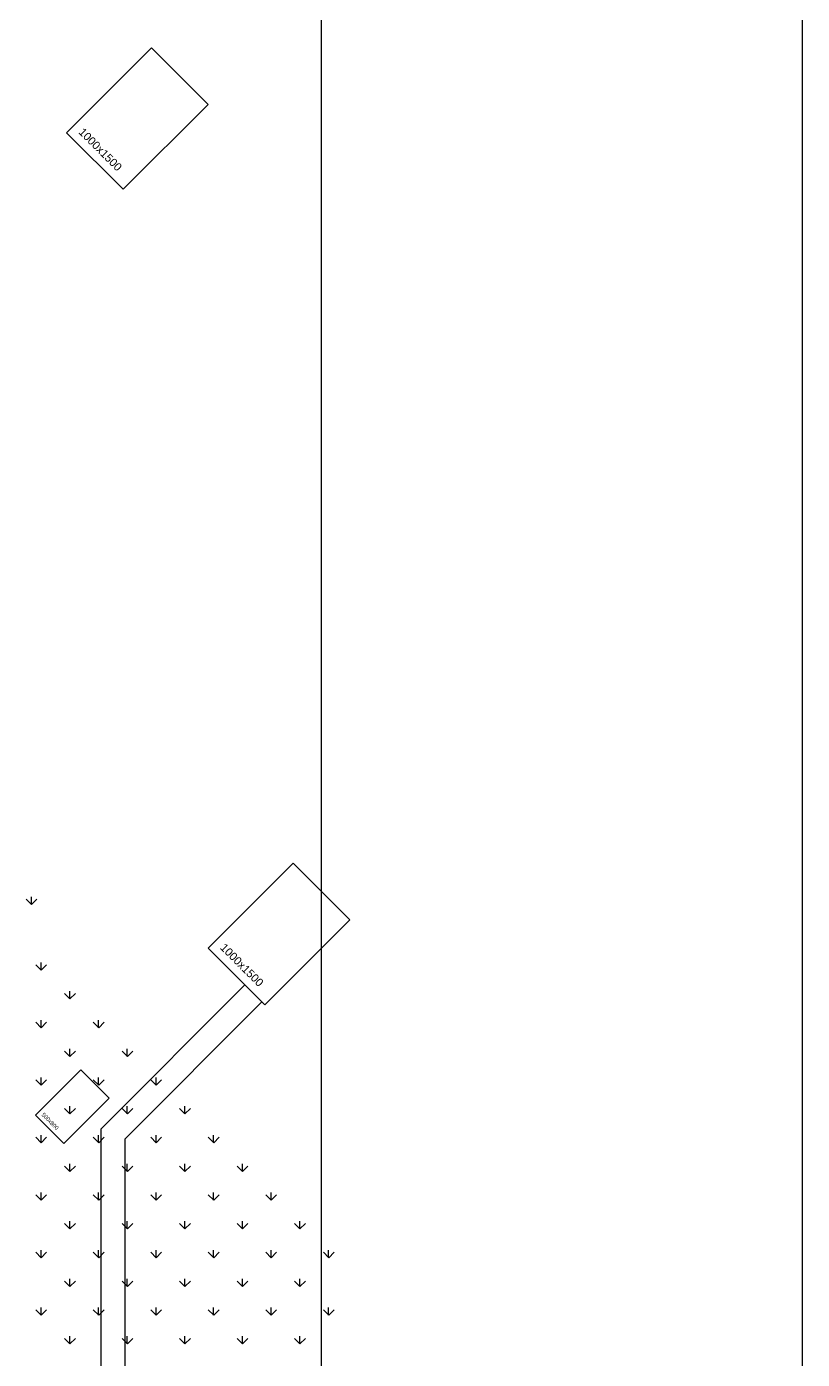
# Model space of a CAD drawing. Header units: millimetres. Extents: x 43843 to 1069877, y 60576 to 148433.
# Drawn here: x 387262 to 396951, y 92653 to 109305 of the extents above; entities that cross this region are included whole.
import ezdxf

# ---------------------------------------------------------------- set-up
doc = ezdxf.new("R2010")
doc.units = ezdxf.units.MM
for name, color, linetype in [('8', 8, 'Continuous'), ('S-HAT', 252, 'Continuous'), ('XR-지하주차장$0$A-CON', 2, 'Continuous'), ('XR-지하주차장$0$AA-COL', 2, 'Continuous')]:
    doc.layers.add(name, color=color, linetype=linetype)
doc.layers.add('DEFPOINT', color=142, linetype='Continuous', plot=False)
doc.styles.add('XR-지하주차장$0$Standard', font='arial.ttf')

# ---------------------------------------------------------------- blocks, each defined once
blk = doc.blocks.new('zw$9A02')
at = {"layer": 'DEFPOINT', "color": 150}
blk.add_lwpolyline([(4710, -56999), (84831, -56999), (84831, -4325), (4710, -4325)], close=True, dxfattribs=at)
blk = doc.blocks.new('zw$D357')
at = {"layer": 'S-HAT'}
h = blk.add_hatch(dxfattribs=at)
h.set_pattern_fill('GRASS', color=251, scale=20)
h.set_pattern_definition([(90, (-2673507.57, 440661.74), (-359.21, 359.21), [95.25, -623.17]), (45, (-2673507.6, 440661.74), (-359.210245, 359.210245), [95.25, -412.75]), (135, (-2673507.6, 440661.74), (-359.210245, -359.210245), [95.25, -412.75])])
h.paths.add_polyline_path([(-10760, -35177), (-6332, -35177), (-5407, -36102), (-3569, -34263), (-3144, -33839), (-9088, -27896), (-10760, -27896)])
blk.add_lwpolyline([(-70457, 878), (0, 878), (0, -57059), (-70457, -57059)], close=True)
at = {"layer": 'S-HAT', "color": 251}
for p, q in [((-3498, -34573), (-3565, -34506)), ((-3500, -34573), (-3500, -34478)), ((-3498, -34573), (-3430, -34506)), ((-3139, -34933), (-3206, -34865)), ((-3140, -34932), (-3140, -34837)), ((-3139, -34933), (-3071, -34865)), ((-3498, -35292), (-3565, -35224)), ((-3500, -35292), (-3500, -35196)), ((-3498, -35292), (-3430, -35224)), ((-2779, -35292), (-2847, -35224)), ((-2781, -35292), (-2781, -35196)), ((-2779, -35292), (-2712, -35224)), ((-3139, -35651), (-3206, -35584)), ((-3140, -35651), (-3140, -35555)), ((-3139, -35651), (-3071, -35584)), ((-2420, -35651), (-2488, -35584)), ((-2422, -35651), (-2422, -35555)), ((-2420, -35651), (-2353, -35584)), ((-3498, -36010), (-3565, -35943)), ((-3500, -36010), (-3500, -35915)), ((-3498, -36010), (-3430, -35943)), ((-2779, -36010), (-2847, -35943)), ((-2781, -36010), (-2781, -35915)), ((-2779, -36010), (-2712, -35943)), ((-2061, -36010), (-2128, -35943)), ((-2063, -36010), (-2063, -35915)), ((-2061, -36010), (-1994, -35943)), ((-3139, -36369), (-3206, -36302)), ((-3140, -36369), (-3140, -36274)), ((-3139, -36369), (-3071, -36302)), ((-2420, -36369), (-2488, -36302)), ((-2422, -36369), (-2422, -36274)), ((-2420, -36369), (-2353, -36302)), ((-1702, -36369), (-1769, -36302)), ((-1704, -36369), (-1704, -36274)), ((-1702, -36369), (-1634, -36302)), ((-3500, -36728), (-3500, -36633)), ((-2781, -36728), (-2781, -36633)), ((-2063, -36728), (-2063, -36633)), ((-1344, -36728), (-1344, -36633)), ((-3498, -36729), (-3565, -36661)), ((-3498, -36729), (-3430, -36661)), ((-2779, -36729), (-2847, -36661)), ((-2779, -36729), (-2712, -36661)), ((-2061, -36729), (-2128, -36661)), ((-2061, -36729), (-1994, -36661)), ((-1343, -36729), (-1410, -36661)), ((-1343, -36729), (-1275, -36661)), ((-3139, -37088), (-3206, -37021)), ((-3140, -37088), (-3140, -36992)), ((-3139, -37088), (-3071, -37021)), ((-2420, -37088), (-2488, -37021)), ((-2422, -37088), (-2422, -36992)), ((-2420, -37088), (-2353, -37021)), ((-1702, -37088), (-1769, -37021)), ((-1704, -37088), (-1704, -36992)), ((-1702, -37088), (-1634, -37021)), ((-983, -37088), (-1051, -37021)), ((-985, -37088), (-985, -36992)), ((-983, -37088), (-916, -37021)), ((-3498, -37447), (-3565, -37380)), ((-3500, -37447), (-3500, -37352)), ((-3498, -37447), (-3430, -37380)), ((-2779, -37447), (-2847, -37380)), ((-2781, -37447), (-2781, -37352)), ((-2779, -37447), (-2712, -37380)), ((-2061, -37447), (-2128, -37380)), ((-2063, -37447), (-2063, -37352)), ((-2061, -37447), (-1994, -37380)), ((-1343, -37447), (-1410, -37380)), ((-1344, -37447), (-1344, -37352)), ((-1343, -37447), (-1275, -37380)), ((-624, -37447), (-691, -37380)), ((-626, -37447), (-626, -37352)), ((-624, -37447), (-557, -37380)), ((-3139, -37806), (-3206, -37739)), ((-3140, -37806), (-3140, -37711)), ((-3139, -37806), (-3071, -37739)), ((-2420, -37806), (-2488, -37739)), ((-2422, -37806), (-2422, -37711)), ((-2420, -37806), (-2353, -37739)), ((-1702, -37806), (-1769, -37739)), ((-1704, -37806), (-1704, -37711)), ((-1702, -37806), (-1634, -37739)), ((-983, -37806), (-1051, -37739)), ((-985, -37806), (-985, -37711)), ((-983, -37806), (-916, -37739)), ((-265, -37806), (-332, -37739)), ((-267, -37806), (-267, -37711)), ((-265, -37806), (-198, -37739)), ((-3498, -38166), (-3565, -38098)), ((-3500, -38165), (-3500, -38070)), ((-3498, -38166), (-3430, -38098)), ((-2779, -38166), (-2847, -38098)), ((-2781, -38165), (-2781, -38070)), ((-2779, -38166), (-2712, -38098)), ((-2061, -38166), (-2128, -38098)), ((-2063, -38165), (-2063, -38070)), ((-2061, -38166), (-1994, -38098)), ((-1343, -38166), (-1410, -38098)), ((-1344, -38165), (-1344, -38070)), ((-1343, -38166), (-1275, -38098)), ((-624, -38166), (-691, -38098)), ((-626, -38165), (-626, -38070)), ((-624, -38166), (-557, -38098)), ((94, -38166), (27, -38098)), ((92, -38165), (92, -38070)), ((94, -38166), (162, -38098)), ((-3139, -38525), (-3206, -38457)), ((-3140, -38524), (-3140, -38429)), ((-3139, -38525), (-3071, -38457)), ((-2420, -38525), (-2488, -38457)), ((-2422, -38524), (-2422, -38429)), ((-2420, -38525), (-2353, -38457)), ((-1702, -38525), (-1769, -38457)), ((-1704, -38524), (-1704, -38429)), ((-1702, -38525), (-1634, -38457)), ((-983, -38525), (-1051, -38457)), ((-985, -38524), (-985, -38429)), ((-983, -38525), (-916, -38457)), ((-265, -38525), (-332, -38457)), ((-267, -38524), (-267, -38429)), ((-265, -38525), (-198, -38457)), ((-3500, -38884), (-3500, -38788)), ((-2781, -38884), (-2781, -38788)), ((-2063, -38884), (-2063, -38788)), ((-1344, -38884), (-1344, -38788)), ((-626, -38884), (-626, -38788)), ((92, -38884), (92, -38788)), ((-3498, -38884), (-3565, -38817)), ((-3498, -38884), (-3430, -38817)), ((-2779, -38884), (-2847, -38817)), ((-2779, -38884), (-2712, -38817)), ((-2061, -38884), (-2128, -38817)), ((-2061, -38884), (-1994, -38817)), ((-1343, -38884), (-1410, -38817)), ((-1343, -38884), (-1275, -38817)), ((-624, -38884), (-691, -38817)), ((-624, -38884), (-557, -38817)), ((94, -38884), (27, -38817)), ((94, -38884), (162, -38817)), ((-3139, -39243), (-3206, -39176)), ((-3140, -39243), (-3140, -39148)), ((-3139, -39243), (-3071, -39176)), ((-2420, -39243), (-2488, -39176)), ((-2422, -39243), (-2422, -39148)), ((-2420, -39243), (-2353, -39176)), ((-1702, -39243), (-1769, -39176)), ((-1704, -39243), (-1704, -39148)), ((-1702, -39243), (-1634, -39176)), ((-983, -39243), (-1051, -39176)), ((-985, -39243), (-985, -39148)), ((-983, -39243), (-916, -39176)), ((-265, -39243), (-332, -39176)), ((-267, -39243), (-267, -39148)), ((-265, -39243), (-198, -39176))]:
    blk.add_line(p, q, dxfattribs=at)
at = {"layer": 'XR-지하주차장$0$A-CON'}
for p, q in [((-2750, -36556), (-952, -34758)), ((-2450, -36680), (-740, -34970)), ((-2750, -45465), (-2750, -36556)), ((-2450, -41977), (-2450, -36680))]:
    blk.add_line(p, q, dxfattribs=at)
at = {"layer": 'XR-지하주차장$0$AA-COL'}
for points in [[(-2473, -24816), (-1412, -23756), (-2119, -23048), (-3180, -24109)], [(-705, -35006), (356, -33945), (-351, -33238), (-1412, -34299)], [(-3569, -36384), (-3215, -36738), (-2649, -36172), (-3003, -35819)]]:
    blk.add_lwpolyline(points, close=True, dxfattribs=at)
at = {"layer": 'Defpoints', "style": 'XR-지하주차장$0$Standard'}
for s, height, p in [('1000x1500', 100, (-3038, -24109)), ('1000x1500', 100, (-1270, -34299)), ('500x800', 50, (-3498, -36384))]:
    blk.add_text(s, height=height, rotation=315, dxfattribs=at).set_placement(p)

msp = doc.modelspace()

# ---------------------------------------------------------------- block references
at = {"xscale": 1.333333333333333, "yscale": 1.333333333333333, "zscale": 1.333333333333333}
msp.add_blockref('zw$9A02', (283842.813, 146933.143), dxfattribs=at)
at = {"layer": '8'}
msp.add_blockref('zw$D357', (390941.011, 132088.525), dxfattribs=at)

doc.saveas('drawing.dxf')
